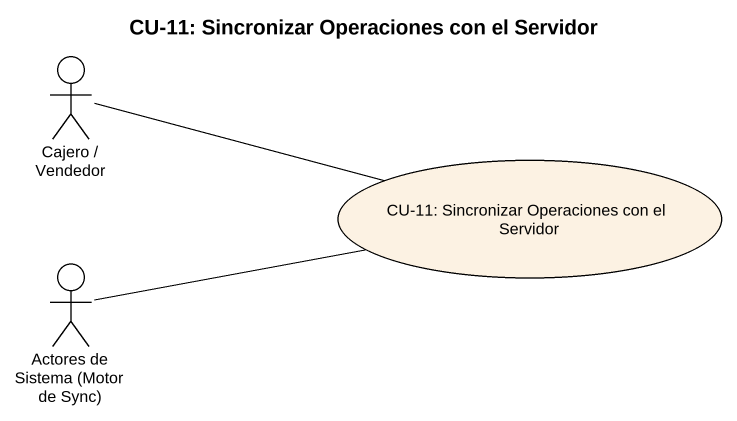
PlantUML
@startuml
title CU-11: Sincronizar Operaciones con el Servidor
actor "Cajero / Vendedor" as Cajero_Vendedor
usecase "CU-11: Sincronizar Operaciones con el Servidor" as CU_11_Sincronizar
actor "Actores de Sistema (Motor de Sync)" as Actores_de_Sistema_Motor_de
Cajero_Vendedor -right- CU_11_Sincronizar
Actores_de_Sistema_Motor_de -right- CU_11_Sincronizar
@enduml
